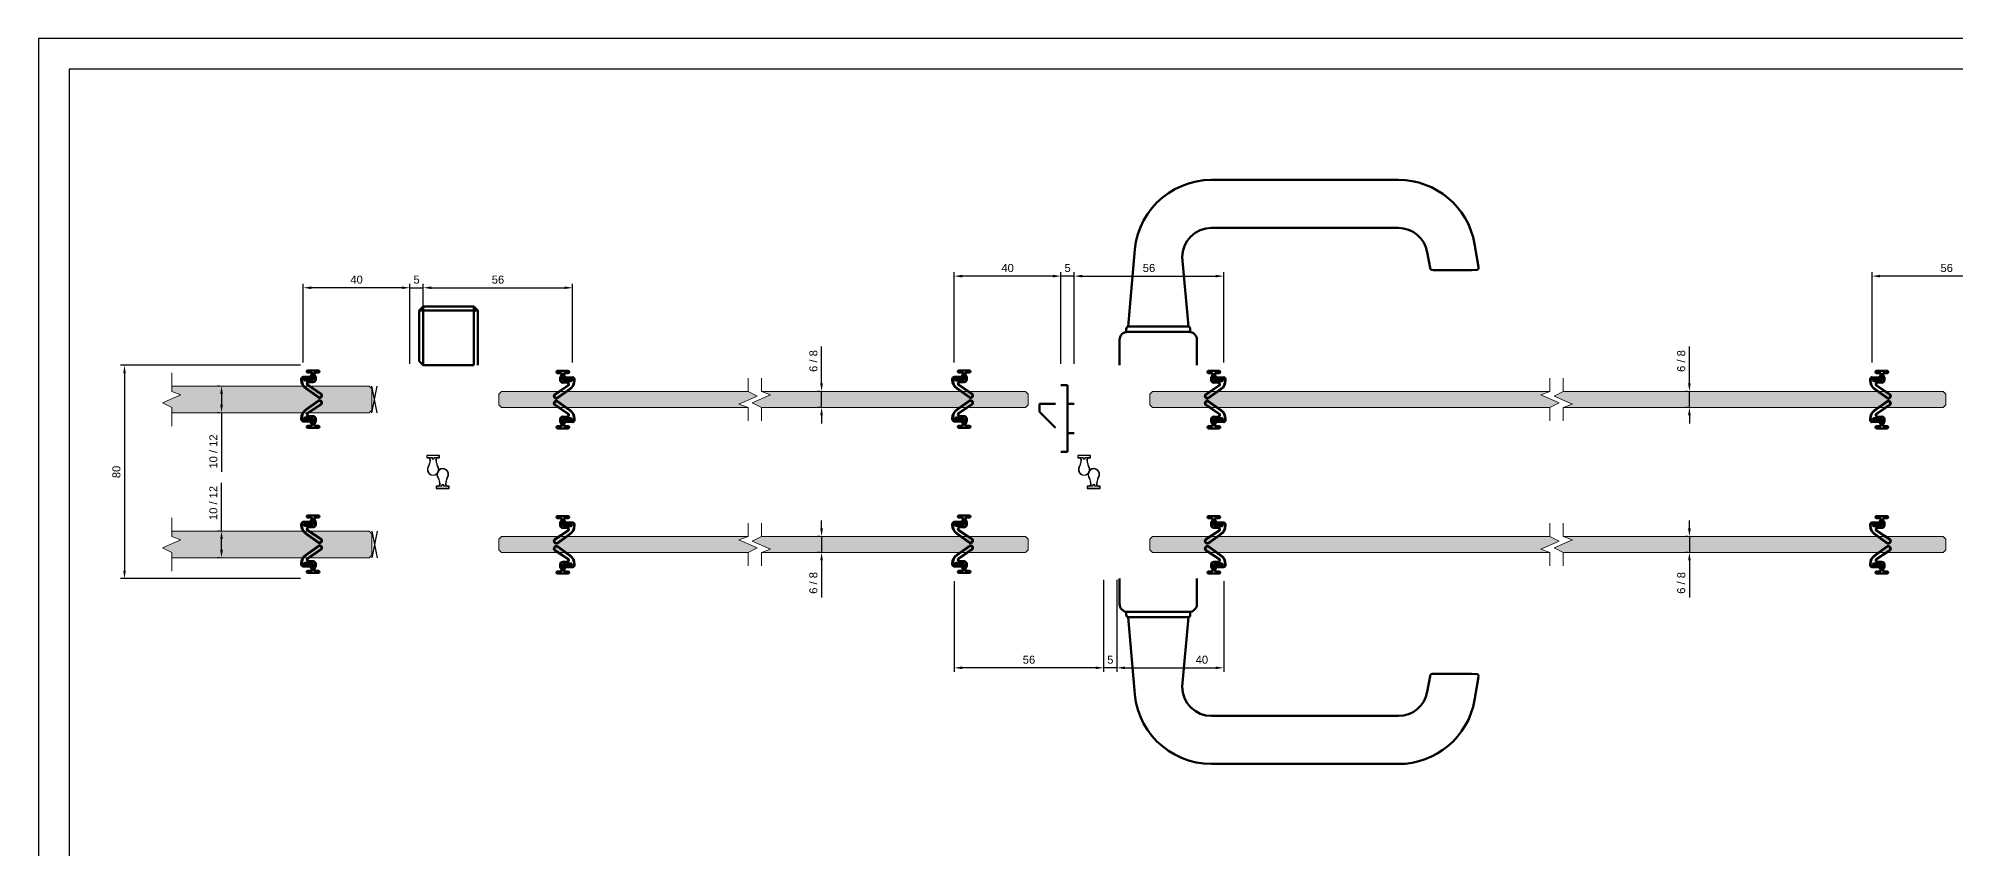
# Model space of a CAD drawing. Header units: millimetres. Extents: x 2781 to 3978, y 2153 to 2994.
# Drawn here: x 2781 to 3500, y 2690 to 2994 of the extents above; entities that cross this region are included whole.
import ezdxf

# ---------------------------------------------------------------- set-up
doc = ezdxf.new("R2010")
doc.units = ezdxf.units.MM
for name, color, linetype in [('48800_-_L2315', 7, 'Continuous'), ('48800_-_L3000', 7, 'Continuous'), ('__ADSSRV1_UTENTI', 7, 'Continuous'), ('Blocchi', 7, 'Continuous'), ('COMP', 41, 'Continuous'), ('PARTENZA_VERTICA', 7, 'Continuous'), ('quote', 3, 'Continuous')]:
    doc.layers.add(name, color=color, linetype=linetype)
doc.layers.add('GLASS & JOINTS', color=250, linetype='Continuous', lineweight=13)
doc.layers.add('NOTES', color=7, linetype='Continuous', lineweight=15)
doc.layers.add('GLASS HATCH', color=7, linetype='Continuous', true_color=0xb8ffed, transparency=0.5)
doc.styles.get("Standard").update_dxf_attribs({"font": 'arial.ttf'})
doc.dimstyles.new('ISO-25$0', dxfattribs={"dimtxt": 3, "dimasz": 3, "dimexe": 1.5, "dimexo": 1.5, "dimgap": 1.5, "dimtad": 1, "dimtxsty": 'Standard', "dimcen": 2.5, "dimadec": 0, "dimazin": 0, "dimtfac": 1, "dimtmove": 0, "dimatfit": 3, "dimfxl": 1, "dimarcsym": 0})

# ---------------------------------------------------------------- blocks, each defined once
blk = doc.blocks.new('48750')
at = {"layer": 'COMP'}
for p, q in [((-3.8, 1.56), (-4.38, 1.84)), ((-1.46, 1.14), (-2.05, 1.14)), ((-4.38, -1.84), (-3.8, -1.56)), ((-2.05, -1.14), (-1.46, -1.14))]:
    blk.add_line(p, q, dxfattribs=at)
blk.add_lwpolyline([(-0.95, 1.75, -0.414214), (-1.45, 1.25), (-2.05, 1.25, -0.117054), (-3.75, 1.65), (-4.33, 1.94, 1.622467), (-4.33, -1.94), (-3.75, -1.65, -0.117054), (-2.05, -1.25), (-1.45, -1.25, -0.414214), (-0.95, -1.75), (-0.95, -2.41), (0, -2.41), (0, 2.41), (-0.95, 2.41)], format="xyb", close=True, dxfattribs=at)
blk.add_lwpolyline([(-0.1, 2.32), (-0.85, 2.32), (-0.85, 0.4), (-1.35, 0.4), (-1.35, -0.4), (-0.85, -0.4), (-0.85, -2.31), (-0.1, -2.31)], close=True, dxfattribs=at)
for centre, radius, start, end in [((-5.3, 0), 2.07, 63.29482, 296.70518), ((-2.05, 5.03), 3.89, 243.29482, 270), ((-1.46, 1.75), 0.61, 270, 0), ((-2.05, -5.03), 3.89, 90, 116.70518), ((-1.46, -1.75), 0.61, 0, 90)]:
    blk.add_arc(centre, radius, start, end, dxfattribs=at)
blk = doc.blocks.new('48800')
at = {"layer": '48800_-_L3000', "linetype": 'Continuous', "lineweight": 5}
h = blk.add_hatch(dxfattribs=at)
h.set_pattern_fill('LINE', color=3, scale=2, angle=45, style=0)
h.set_pattern_definition([(45, (-6239.775, -3270.2284), (-4.490128, 4.490128), [])])
edge = h.paths.add_edge_path()
edge.add_arc((9.4, 2.41), 0.897, 334.12953, 494.36432)
edge.add_line((8.77, 3.05), (5.44, -1.86))
edge.add_arc((4.92, -1.52), 0.632, 270, 326.69915, ccw=False)
edge.add_arc((5, -1.51), 0.64, 180.31288, 262.86787, ccw=False)
edge.add_line((4.36, -1.52), (4.39, -0.03))
edge.add_arc((3.39, -0.03), 1, 0, 90)
edge.add_line((3.39, 0.97), (2.4, 0.97))
edge.add_arc((2.4, 0.71), 0.253, 90, 120)
edge.add_line((2.27, 0.93), (1.59, 0.54))
edge.add_arc((1.47, 0.76), 0.253, 270, 300, ccw=False)
edge.add_line((1.47, 0.51), (1.01, 0.51))
edge.add_line((1.01, 0.51), (1.01, 0.41))
edge.add_line((1.01, 0.41), (1.47, 0.41))
edge.add_arc((1.47, 0.76), 0.353, 270, 300)
edge.add_line((1.64, 0.45), (2.32, 0.85))
edge.add_arc((2.4, 0.71), 0.153, 90, 120, ccw=False)
edge.add_line((2.4, 0.87), (3.39, 0.87))
edge.add_arc((3.39, -0.03), 0.9, 0.06989, 90, ccw=False)
edge.add_line((4.29, -0.03), (4.26, -1.51))
edge.add_arc((5, -1.51), 0.74, 180.20051, 263.35004)
edge.add_arc((4.92, -1.52), 0.732, 269.51182, 326.6433)
edge.add_line((5.53, -1.92), (8.85, 2.99))
edge.add_arc((9.4, 2.41), 0.797, -25.27845, 133.65847, ccw=False)
edge.add_line((10.12, 2.07), (6.71, -2.69))
edge.add_arc((3.54, -0.42), 3.9, 270, 324.43426, ccw=False)
edge.add_line((3.54, -4.32), (3.25, -4.32))
edge.add_arc((3.27, -3.48), 0.839, 196.69401, 268.73177, ccw=False)
edge.add_line((2.47, -3.72), (2.5, -1.15))
edge.add_arc((2.15, -1.15), 0.353, 359.88621, 420)
edge.add_line((2.32, -0.85), (1.64, -0.45))
edge.add_arc((1.47, -0.76), 0.353, 60, 90)
edge.add_line((1.47, -0.41), (1.01, -0.41))
edge.add_line((1.01, -0.41), (1.01, -0.51))
edge.add_line((1.01, -0.51), (1.47, -0.51))
edge.add_arc((1.47, -0.76), 0.253, 60, 90, ccw=False)
edge.add_line((1.59, -0.54), (2.27, -0.93))
edge.add_arc((2.15, -1.15), 0.253, 0, 60, ccw=False)
edge.add_line((2.4, -1.15), (2.37, -3.74))
edge.add_arc((3.27, -3.48), 0.939, 195.73271, 268.8012)
edge.add_line((3.25, -4.42), (3.54, -4.42))
edge.add_arc((3.54, -0.42), 4, 270, 324.43426)
edge.add_line((6.8, -2.75), (10.2, 2.02))
at = {"layer": '48800_-_L2315', "color": 3, "linetype": 'Continuous', "lineweight": 50}
for p, q in [((2.37, 0.86), (2.37, 0.81)), ((2.37, 0.38), (2.37, 0.33)), ((3.25, 0.87), (3.25, 0.82)), ((2.37, -0.45), (2.37, -0.5)), ((2.37, -0.81), (2.37, -0.88)), ((3.25, -0.09), (3.25, -0.17)), ((3.25, -3.38), (3.25, -3.43)), ((3.25, -4.27), (3.25, -4.32))]:
    blk.add_line(p, q, dxfattribs=at)
at = {"layer": '48800_-_L3000', "color": 3, "linetype": 'Continuous', "lineweight": 50}
for p, q in [((0, 2.02), (0, -2.02)), ((0.76, 0.63), (0.76, 2.02)), ((1.47, 0.51), (1.01, 0.51)), ((1.01, 0.51), (1.01, 0.41)), ((1.01, 0.41), (1.47, 0.41)), ((1.96, 0.38), (1.01, 0.38)), ((2.27, 0.93), (1.59, 0.54)), ((1.64, 0.45), (2.32, 0.85)), ((2.35, 0.8), (1.7, 0.43)), ((1.7, 0.43), (1.96, 0.43)), ((3.39, 0.97), (2.4, 0.97)), ((2.4, 0.87), (3.39, 0.87)), ((3.39, 0.82), (2.4, 0.82)), ((8.77, 3.05), (5.44, -1.86)), ((5.53, -1.92), (8.85, 2.99)), ((8.88, 2.95), (5.57, -1.95)), ((6.67, -2.66), (10.07, 2.09)), ((10.12, 2.07), (6.71, -2.69)), ((6.8, -2.75), (10.2, 2.02)), ((0.76, -2.02), (0.76, -0.63)), ((1.01, -0.38), (2, -0.38)), ((1.47, -0.41), (1.01, -0.41)), ((1.01, -0.41), (1.01, -0.51)), ((1.01, -0.51), (1.47, -0.51)), ((1.59, -0.54), (2.27, -0.93)), ((2.32, -0.85), (1.64, -0.45)), ((2, -0.43), (1.7, -0.43)), ((1.7, -0.43), (2.35, -0.8)), ((2.4, -1.15), (2.37, -3.74)), ((2.47, -3.72), (2.5, -1.15)), ((2.55, -1.15), (2.52, -3.72)), ((2.95, -3.02), (2.95, -1.38)), ((3, -1.38), (3, -3.02)), ((3.25, -4.27), (3.54, -4.27)), ((3.54, -4.32), (3.25, -4.32)), ((3.25, -4.42), (3.54, -4.42)), ((3.76, -3.02), (3.76, -1.42)), ((3.81, -1.42), (3.81, -3.02)), ((4.21, -1.51), (4.24, -0.03)), ((4.29, -0.03), (4.26, -1.51)), ((4.36, -1.52), (4.39, -0.03))]:
    blk.add_line(p, q, dxfattribs=at)
for centre, radius, start, end in [((0.38, 2.02), 0.379, 0, 180), ((1.01, 0.63), 0.253, 180, 270), ((1.47, 0.76), 0.253, 270, 300), ((1.47, 0.76), 0.353, 270, 300), ((1.96, -1.42), 1.85, 0, 90), ((1.96, -1.42), 1.8, 0, 90), ((2.4, 0.71), 0.253, 90, 120), ((2.4, 0.71), 0.153, 90, 120), ((2.4, 0.71), 0.103, 90, 120), ((3.39, -0.03), 1, 0, 90), ((3.39, -0.03), 0.9, 0.06989, 90), ((3.39, -0.03), 0.85, 0.10937, 90), ((9.4, 2.41), 0.897, 334.12953, 134.36432), ((9.4, 2.41), 0.797, 334.72155, 133.65847), ((9.4, 2.41), 0.747, 335.06135, 133.25328), ((0.38, -2.02), 0.379, 180, 0), ((1.01, -0.63), 0.253, 90, 180), ((1.47, -0.76), 0.353, 60, 90), ((1.47, -0.76), 0.253, 60, 90), ((2, -1.38), 1, 0, 90), ((2, -1.38), 0.95, 0, 90), ((2.15, -1.15), 0.253, 0, 60), ((2.15, -1.15), 0.353, 359.88621, 60), ((2.15, -1.15), 0.403, 359.84598, 60), ((3.27, -3.48), 0.939, 195.73271, 268.8012), ((3.27, -3.48), 0.839, 196.69401, 268.73177), ((3.27, -3.48), 0.789, 197.24238, 268.6922), ((3.38, -3.02), 0.429, 180, 0), ((3.38, -3.02), 0.379, 180, 0), ((3.54, -0.42), 3.85, 270, 324.43426), ((3.54, -0.42), 3.9, 270, 324.43426), ((3.54, -0.42), 4, 270, 324.43426), ((5, -1.51), 0.79, 180.15251, 263.54516), ((5, -1.51), 0.74, 180.20051, 263.35004), ((5, -1.51), 0.64, 180.31288, 262.86787), ((4.92, -1.52), 0.732, 269.51182, 326.6433), ((4.92, -1.52), 0.782, 269.31452, 326.61948), ((4.92, -1.52), 0.632, 270, 326.69915)]:
    blk.add_arc(centre, radius, start, end, dxfattribs=at)
at = {"layer": 'PARTENZA_VERTICA', "color": 3, "linetype": 'Continuous', "lineweight": 50}
for p, q in [((2.2, 0.72), (2.2, 0.77)), ((2.2, 0.36), (2.2, 0.41)), ((2.2, -0.45), (2.2, -0.4)), ((2.2, -0.77), (2.2, -0.72))]:
    blk.add_line(p, q, dxfattribs=at)
blk = doc.blocks.new('maniglia double')
at = {"layer": '__ADSSRV1_UTENTI', "color": 3, "linetype": 'Continuous', "lineweight": 50}
for p, q in [((121.5, 88), (51.5, 88)), ((51.5, 70), (121.5, 70)), ((22.5, 59), (20.23, 33)), ((42.77, 33), (40.5, 59)), ((132.33, 60.91), (133.37, 55.01)), ((151.59, 55.34), (150.06, 64.04)), ((19.5, 32.04), (19.5, 31)), ((19.5, 31), (20, 31)), ((43, 31), (20, 31)), ((20.23, 33), (42.77, 33)), ((43, 31), (43.5, 31)), ((43.5, 31), (43.5, 32.04)), ((17, 18.5), (17, 28)), ((46, 18.5), (46, 28)), ((-2.5, 11), (-5, 11)), ((-2.5, 11), (-2.5, -14)), ((-13, 4), (-7, 4)), ((-13, 1), (-13, 4)), ((-13, 1), (-7, -5)), ((-2.5, 4), (0, 4)), ((-2.5, -7), (0, -7)), ((-2.5, -14), (-5, -14)), ((17, -61.5), (17, -71)), ((46, -61.5), (46, -71)), ((20, -74), (19.5, -74)), ((19.5, -74), (19.5, -75.04)), ((20, -74), (43, -74)), ((42.77, -76), (20.23, -76)), ((20.23, -76), (22.5, -102)), ((40.5, -102), (42.77, -76)), ((43.5, -74), (43, -74)), ((43.5, -75.04), (43.5, -74)), ((133.37, -98.01), (132.33, -103.91)), ((150.06, -107.04), (151.59, -98.34)), ((121.5, -113), (51.5, -113)), ((51.5, -131), (121.5, -131))]:
    blk.add_line(p, q, dxfattribs=at)
for centre, radius, start, end in [((51.5, 59), 29, 90, 180), ((121.5, 59), 29, 10, 90), ((51.5, 59), 11, 90, 180), ((121.5, 59), 11, 10, 90), ((141.77, 495.09), 440.92, 268.99371, 271.19893), ((135.98, 112.29), 58.08, 268.07683, 270.50564), ((20, 28), 3, 90, 180), ((20.5, 32.04), 1, 105.94445, 180), ((42.5, 32.04), 1, 0, 74.05555), ((43, 28), 3, 0, 90), ((20, -71), 3, 180, 270), ((43, -71), 3, 270, 0), ((20.5, -75.04), 1, 180, 254.05555), ((42.5, -75.04), 1, 285.94445, 360), ((141.83, -502.65), 405.48, 88.7047, 91.10266), ((51.5, -102), 29, 180, 270), ((51.5, -102), 11, 180, 270), ((121.5, -102), 11, 270, 350), ((121.5, -102), 29, 270, 350)]:
    blk.add_arc(centre, radius, start, end, dxfattribs=at)
for points, knots in [([(133.37, 55.01), (133.39, 54.92), (133.44, 54.77), (133.58, 54.54), (133.79, 54.35), (133.94, 54.28), (134.03, 54.24)], [0, 0, 0, 0, 0.237434, 0.489572, 0.745775, 1, 1, 1, 1]), ([(151, 54.27), (151.11, 54.33), (151.3, 54.44), (151.51, 54.72), (151.61, 55.05), (151.6, 55.25), (151.59, 55.36)], [0, 0, 0, 0, 0.256701, 0.515566, 0.769442, 1, 1, 1, 1]), ([(134.03, -97.24), (133.94, -97.28), (133.79, -97.35), (133.58, -97.54), (133.44, -97.77), (133.39, -97.92), (133.37, -98.01)], [0, 0, 0, 0, 0.254225, 0.510428, 0.762566, 1, 1, 1, 1]), ([(151.59, -98.36), (151.6, -98.25), (151.61, -98.05), (151.51, -97.72), (151.3, -97.44), (151.11, -97.33), (151, -97.27)], [0, 0, 0, 0, 0.230558, 0.484434, 0.743299, 1, 1, 1, 1])]:
    blk.add_open_spline(points, degree=3, knots=knots, dxfattribs=at)
blk = doc.blocks.new('*D9')
at = {"layer": 'Defpoints', "color": 0, "transparency": 16777216}
for p in [(3074.52, 2861.79), (3075.31, 2861.79), (3075.31, 2855.79)]:
    blk.add_point(p, dxfattribs=at)
at = {"layer": 'quote', "color": 0, "lineweight": -2, "transparency": 16777216}
for p, q in [((3074.52, 2864.79), (3074.52, 2878.6)), ((3073.81, 2861.79), (3073.02, 2861.79)), ((3074.52, 2855.79), (3074.52, 2861.79)), ((3073.81, 2855.79), (3073.02, 2855.79)), ((3074.52, 2852.79), (3074.52, 2849.79))]:
    blk.add_line(p, q, dxfattribs=at)
at = {"layer": 'quote', "color": 0, "transparency": 16777216}
for points in [[(3074.02, 2864.79), (3075.02, 2864.79), (3074.52, 2861.79)], [(3074.02, 2852.79), (3075.02, 2852.79), (3074.52, 2855.79)]]:
    blk.add_solid(points, dxfattribs=at)
at = {"layer": 'quote', "color": 0, "transparency": 16777216, "insert": (3071.47, 2873.19), "char_height": 3, "attachment_point": 5, "rotation": 90}
blk.add_mtext('6 / 8', dxfattribs=at)
blk = doc.blocks.new('*D14')
at = {"layer": 'Defpoints', "color": 0, "transparency": 16777216}
for p in [(3075.31, 2807.39), (3074.52, 2801.39), (3075.31, 2801.39)]:
    blk.add_point(p, dxfattribs=at)
at = {"layer": 'quote', "color": 0, "lineweight": -2, "transparency": 16777216}
for p, q in [((3074.52, 2810.39), (3074.52, 2813.39)), ((3073.81, 2807.39), (3073.02, 2807.39)), ((3074.52, 2807.39), (3074.52, 2801.39)), ((3073.81, 2801.39), (3073.02, 2801.39)), ((3074.52, 2798.39), (3074.52, 2784.57))]:
    blk.add_line(p, q, dxfattribs=at)
at = {"layer": 'quote', "color": 0, "transparency": 16777216}
for points in [[(3074.02, 2810.39), (3075.02, 2810.39), (3074.52, 2807.39)], [(3074.02, 2798.39), (3075.02, 2798.39), (3074.52, 2801.39)]]:
    blk.add_solid(points, dxfattribs=at)
at = {"layer": 'quote', "color": 0, "transparency": 16777216, "insert": (3071.47, 2789.98), "char_height": 3, "attachment_point": 5, "rotation": 90}
blk.add_mtext('6 / 8', dxfattribs=at)
blk = doc.blocks.new('*D15')
at = {"layer": 'Defpoints', "color": 0, "transparency": 16777216}
for p in [(2849.59, 2863.79), (2850.38, 2863.79), (2850.38, 2853.79)]:
    blk.add_point(p, dxfattribs=at)
at = {"layer": 'quote', "color": 0, "lineweight": -2, "transparency": 16777216}
for p, q in [((2848.88, 2863.79), (2848.09, 2863.79)), ((2849.59, 2860.79), (2849.59, 2856.79)), ((2848.88, 2853.79), (2848.09, 2853.79)), ((2849.59, 2853.79), (2849.59, 2831.69))]:
    blk.add_line(p, q, dxfattribs=at)
at = {"layer": 'quote', "color": 0, "transparency": 16777216}
for points in [[(2849.09, 2860.79), (2850.09, 2860.79), (2849.59, 2863.79)], [(2849.09, 2856.79), (2850.09, 2856.79), (2849.59, 2853.79)]]:
    blk.add_solid(points, dxfattribs=at)
at = {"layer": 'quote', "color": 0, "transparency": 16777216, "insert": (2846.54, 2839.26), "char_height": 3, "attachment_point": 5, "rotation": 90}
blk.add_mtext('10 / 12', dxfattribs=at)
blk = doc.blocks.new('*D16')
at = {"layer": 'Defpoints', "color": 0, "transparency": 16777216}
for p in [(2849.59, 2809.39), (2850.38, 2809.39), (2850.38, 2799.39)]:
    blk.add_point(p, dxfattribs=at)
at = {"layer": 'quote', "color": 0, "lineweight": -2, "transparency": 16777216}
for p, q in [((2849.59, 2809.39), (2849.59, 2827.53)), ((2848.88, 2809.39), (2848.09, 2809.39)), ((2849.59, 2802.39), (2849.59, 2806.39)), ((2848.88, 2799.39), (2848.09, 2799.39))]:
    blk.add_line(p, q, dxfattribs=at)
at = {"layer": 'quote', "color": 0, "transparency": 16777216}
for points in [[(2849.09, 2806.39), (2850.09, 2806.39), (2849.59, 2809.39)], [(2849.09, 2802.39), (2850.09, 2802.39), (2849.59, 2799.39)]]:
    blk.add_solid(points, dxfattribs=at)
at = {"layer": 'quote', "color": 0, "transparency": 16777216, "insert": (2846.54, 2819.96), "char_height": 3, "attachment_point": 5, "rotation": 90}
blk.add_mtext('10 / 12', dxfattribs=at)
blk = doc.blocks.new('cerniera double')
at = {"layer": '__ADSSRV1_UTENTI', "color": 3, "linetype": 'Continuous', "lineweight": 50}
for p, q in [((-19, 22), (-20.5, 20.5)), ((0, 22), (-19, 22)), ((-19, 22), (-19, 20.5)), ((1.5, 20.5), (0, 22)), ((0, 20.5), (0, 22)), ((-20.5, 20.5), (-20.5, 0)), ((-19, 20.5), (-20.5, 20.5)), ((-19, 20.5), (0, 20.5)), ((-19, 0), (-19, 20.5)), ((0, 20.5), (0, 0)), ((1.5, 20.5), (0, 20.5)), ((1.5, 1.5), (1.5, 20.5)), ((-19, 0), (0, 0)), ((0, 0), (1.5, 1.5))]:
    blk.add_line(p, q, dxfattribs=at)
blk = doc.blocks.new('Cartiglio A3')
at = {"color": 6}
for points in [[(0, 726.876), (0, 0), (1034.376, 0), (1034.376, 726.876)], [(10, 716.876), (10, 10), (1024.376, 10), (1024.376, 716.876)]]:
    blk.add_lwpolyline(points, close=True, dxfattribs=at)
blk = doc.blocks.new('*D36')
at = {"layer": 'Defpoints', "color": 0, "transparency": 16777216}
for p in [(2880.71, 2871.59), (2813.21, 2791.59), (2880.72, 2791.59)]:
    blk.add_point(p, dxfattribs=at)
at = {"layer": 'quote', "color": 0, "lineweight": -2, "transparency": 16777216}
for p, q in [((2879.21, 2871.59), (2811.71, 2871.59)), ((2813.21, 2868.59), (2813.21, 2794.59)), ((2879.22, 2791.59), (2811.71, 2791.59))]:
    blk.add_line(p, q, dxfattribs=at)
at = {"layer": 'quote', "color": 0, "transparency": 16777216}
for points in [[(2812.71, 2868.59), (2813.71, 2868.59), (2813.21, 2871.59)], [(2812.71, 2794.59), (2813.71, 2794.59), (2813.21, 2791.59)]]:
    blk.add_solid(points, dxfattribs=at)
at = {"layer": 'quote', "color": 0, "transparency": 16777216, "insert": (2810.18, 2831.59), "char_height": 3, "attachment_point": 5, "rotation": 90}
blk.add_mtext('80', dxfattribs=at)
blk = doc.blocks.new('*D37')
at = {"layer": 'Defpoints', "color": 0, "transparency": 16777216}
for p in [(2880.21, 2900.66), (2880.21, 2871.09), (2920.21, 2870.59)]:
    blk.add_point(p, dxfattribs=at)
at = {"layer": 'quote', "color": 0, "lineweight": -2, "transparency": 16777216}
for p, q in [((2880.21, 2872.59), (2880.21, 2902.16)), ((2917.21, 2900.66), (2883.21, 2900.66)), ((2920.21, 2872.09), (2920.21, 2902.16))]:
    blk.add_line(p, q, dxfattribs=at)
at = {"layer": 'quote', "color": 0, "transparency": 16777216}
for points in [[(2883.21, 2901.16), (2883.21, 2900.16), (2880.21, 2900.66)], [(2917.21, 2901.16), (2917.21, 2900.16), (2920.21, 2900.66)]]:
    blk.add_solid(points, dxfattribs=at)
at = {"layer": 'quote', "color": 0, "transparency": 16777216, "insert": (2900.21, 2903.69), "char_height": 3, "attachment_point": 5}
blk.add_mtext('40', dxfattribs=at)
blk = doc.blocks.new('*D38')
at = {"layer": 'Defpoints', "color": 0, "transparency": 16777216}
for p in [(2981.21, 2900.66), (2925.21, 2870.59), (2981.21, 2871.09)]:
    blk.add_point(p, dxfattribs=at)
at = {"layer": 'quote', "color": 0, "lineweight": -2, "transparency": 16777216}
for p, q in [((2925.21, 2872.09), (2925.21, 2902.16)), ((2928.21, 2900.66), (2978.21, 2900.66)), ((2981.21, 2872.59), (2981.21, 2902.16))]:
    blk.add_line(p, q, dxfattribs=at)
at = {"layer": 'quote', "color": 0, "transparency": 16777216}
for points in [[(2928.21, 2901.16), (2928.21, 2900.16), (2925.21, 2900.66)], [(2978.21, 2901.16), (2978.21, 2900.16), (2981.21, 2900.66)]]:
    blk.add_solid(points, dxfattribs=at)
at = {"layer": 'quote', "color": 0, "transparency": 16777216, "insert": (2953.21, 2903.69), "char_height": 3, "attachment_point": 5}
blk.add_mtext('56', dxfattribs=at)
blk = doc.blocks.new('*D39')
at = {"layer": 'Defpoints', "color": 0, "transparency": 16777216}
for p in [(3124.26, 2905.02), (3124.26, 2871.09), (3164.26, 2870.59)]:
    blk.add_point(p, dxfattribs=at)
at = {"layer": 'quote', "color": 0, "lineweight": -2, "transparency": 16777216}
for p, q in [((3124.26, 2872.59), (3124.26, 2906.52)), ((3161.26, 2905.02), (3127.26, 2905.02)), ((3164.26, 2872.09), (3164.26, 2906.52))]:
    blk.add_line(p, q, dxfattribs=at)
at = {"layer": 'quote', "color": 0, "transparency": 16777216}
for points in [[(3127.26, 2905.52), (3127.26, 2904.52), (3124.26, 2905.02)], [(3161.26, 2905.52), (3161.26, 2904.52), (3164.26, 2905.02)]]:
    blk.add_solid(points, dxfattribs=at)
at = {"layer": 'quote', "color": 0, "transparency": 16777216, "insert": (3144.26, 2908.06), "char_height": 3, "attachment_point": 5}
blk.add_mtext('40', dxfattribs=at)
blk = doc.blocks.new('*D40')
at = {"layer": 'Defpoints', "color": 0, "transparency": 16777216}
for p in [(3225.26, 2905.02), (3169.26, 2870.59), (3225.26, 2871.09)]:
    blk.add_point(p, dxfattribs=at)
at = {"layer": 'quote', "color": 0, "lineweight": -2, "transparency": 16777216}
for p, q in [((3169.26, 2872.09), (3169.26, 2906.52)), ((3172.26, 2905.02), (3222.26, 2905.02)), ((3225.26, 2872.59), (3225.26, 2906.52))]:
    blk.add_line(p, q, dxfattribs=at)
at = {"layer": 'quote', "color": 0, "transparency": 16777216}
for points in [[(3172.26, 2905.52), (3172.26, 2904.52), (3169.26, 2905.02)], [(3222.26, 2905.52), (3222.26, 2904.52), (3225.26, 2905.02)]]:
    blk.add_solid(points, dxfattribs=at)
at = {"layer": 'quote', "color": 0, "transparency": 16777216, "insert": (3197.26, 2908.06), "char_height": 3, "attachment_point": 5}
blk.add_mtext('56', dxfattribs=at)
blk = doc.blocks.new('*D41')
at = {"layer": 'Defpoints', "color": 0, "transparency": 16777216}
for p in [(3164.26, 2905.02), (3164.26, 2870.59), (3169.26, 2870.59)]:
    blk.add_point(p, dxfattribs=at)
at = {"layer": 'quote', "color": 0, "lineweight": -2, "transparency": 16777216}
for p, q in [((3161.26, 2905.02), (3158.26, 2905.02)), ((3164.26, 2872.09), (3164.26, 2906.52)), ((3169.26, 2905.02), (3164.26, 2905.02)), ((3169.26, 2872.09), (3169.26, 2906.52)), ((3172.26, 2905.02), (3175.26, 2905.02))]:
    blk.add_line(p, q, dxfattribs=at)
at = {"layer": 'quote', "color": 0, "transparency": 16777216}
for points in [[(3161.26, 2905.52), (3161.26, 2904.52), (3164.26, 2905.02)], [(3172.26, 2905.52), (3172.26, 2904.52), (3169.26, 2905.02)]]:
    blk.add_solid(points, dxfattribs=at)
at = {"layer": 'quote', "color": 0, "transparency": 16777216, "insert": (3166.76, 2908.05), "char_height": 3, "attachment_point": 5}
blk.add_mtext('5', dxfattribs=at)
blk = doc.blocks.new('*D42')
at = {"layer": 'Defpoints', "color": 0, "transparency": 16777216}
for p in [(3124.26, 2792.08), (3180.26, 2792.59), (3124.26, 2758.15)]:
    blk.add_point(p, dxfattribs=at)
at = {"layer": 'quote', "color": 0, "lineweight": -2, "transparency": 16777216}
for p, q in [((3124.26, 2790.58), (3124.26, 2756.65)), ((3180.26, 2791.09), (3180.26, 2756.65)), ((3177.26, 2758.15), (3127.26, 2758.15))]:
    blk.add_line(p, q, dxfattribs=at)
at = {"layer": 'quote', "color": 0, "transparency": 16777216}
for points in [[(3127.26, 2758.65), (3127.26, 2757.65), (3124.26, 2758.15)], [(3177.26, 2758.65), (3177.26, 2757.65), (3180.26, 2758.15)]]:
    blk.add_solid(points, dxfattribs=at)
at = {"layer": 'quote', "color": 0, "transparency": 16777216, "insert": (3152.26, 2761.18), "char_height": 3, "attachment_point": 5}
blk.add_mtext('56', dxfattribs=at)
blk = doc.blocks.new('*D43')
at = {"layer": 'Defpoints', "color": 0, "transparency": 16777216}
for p in [(3185.26, 2792.59), (3225.26, 2792.09), (3225.26, 2758.15)]:
    blk.add_point(p, dxfattribs=at)
at = {"layer": 'quote', "color": 0, "lineweight": -2, "transparency": 16777216}
for p, q in [((3185.26, 2791.09), (3185.26, 2756.65)), ((3225.26, 2790.59), (3225.26, 2756.65)), ((3188.26, 2758.15), (3222.26, 2758.15))]:
    blk.add_line(p, q, dxfattribs=at)
at = {"layer": 'quote', "color": 0, "transparency": 16777216}
for points in [[(3188.26, 2758.65), (3188.26, 2757.65), (3185.26, 2758.15)], [(3222.26, 2758.65), (3222.26, 2757.65), (3225.26, 2758.15)]]:
    blk.add_solid(points, dxfattribs=at)
at = {"layer": 'quote', "color": 0, "transparency": 16777216, "insert": (3217.09, 2761.18), "char_height": 3, "attachment_point": 5}
blk.add_mtext('40', dxfattribs=at)
blk = doc.blocks.new('*D44')
at = {"layer": 'Defpoints', "color": 0, "transparency": 16777216}
for p in [(3180.26, 2792.59), (3185.26, 2792.59), (3180.26, 2758.15)]:
    blk.add_point(p, dxfattribs=at)
at = {"layer": 'quote', "color": 0, "lineweight": -2, "transparency": 16777216}
for p, q in [((3180.26, 2791.09), (3180.26, 2756.65)), ((3185.26, 2791.09), (3185.26, 2756.65)), ((3177.26, 2758.15), (3174.26, 2758.15)), ((3185.26, 2758.15), (3180.26, 2758.15)), ((3188.26, 2758.15), (3191.26, 2758.15))]:
    blk.add_line(p, q, dxfattribs=at)
at = {"layer": 'quote', "color": 0, "transparency": 16777216}
for points in [[(3177.26, 2758.65), (3177.26, 2757.65), (3180.26, 2758.15)], [(3188.26, 2758.65), (3188.26, 2757.65), (3185.26, 2758.15)]]:
    blk.add_solid(points, dxfattribs=at)
at = {"layer": 'quote', "color": 0, "transparency": 16777216, "insert": (3182.76, 2761.18), "char_height": 3, "attachment_point": 5}
blk.add_mtext('5', dxfattribs=at)
blk = doc.blocks.new('*D49')
at = {"layer": 'Defpoints', "color": 0, "transparency": 16777216}
for p in [(3468.31, 2905.02), (3468.31, 2871.09), (3524.31, 2870.59)]:
    blk.add_point(p, dxfattribs=at)
at = {"layer": 'quote', "color": 0, "lineweight": -2, "transparency": 16777216}
for p, q in [((3468.31, 2872.59), (3468.31, 2906.52)), ((3521.31, 2905.02), (3471.31, 2905.02)), ((3524.31, 2872.09), (3524.31, 2906.52))]:
    blk.add_line(p, q, dxfattribs=at)
at = {"layer": 'quote', "color": 0, "transparency": 16777216}
for points in [[(3471.31, 2905.52), (3471.31, 2904.52), (3468.31, 2905.02)], [(3521.31, 2905.52), (3521.31, 2904.52), (3524.31, 2905.02)]]:
    blk.add_solid(points, dxfattribs=at)
at = {"layer": 'quote', "color": 0, "transparency": 16777216, "insert": (3496.31, 2908.06), "char_height": 3, "attachment_point": 5}
blk.add_mtext('56', dxfattribs=at)
blk = doc.blocks.new('*D52')
at = {"layer": 'Defpoints', "color": 0, "transparency": 16777216}
for p in [(3399.85, 2861.79), (3400.63, 2861.79), (3400.63, 2855.79)]:
    blk.add_point(p, dxfattribs=at)
at = {"layer": 'quote', "color": 0, "lineweight": -2, "transparency": 16777216}
for p, q in [((3399.85, 2864.79), (3399.85, 2878.6)), ((3399.13, 2861.79), (3398.35, 2861.79)), ((3399.85, 2855.79), (3399.85, 2861.79)), ((3399.13, 2855.79), (3398.35, 2855.79)), ((3399.85, 2852.79), (3399.85, 2849.79))]:
    blk.add_line(p, q, dxfattribs=at)
at = {"layer": 'quote', "color": 0, "transparency": 16777216}
for points in [[(3399.35, 2864.79), (3400.35, 2864.79), (3399.85, 2861.79)], [(3399.35, 2852.79), (3400.35, 2852.79), (3399.85, 2855.79)]]:
    blk.add_solid(points, dxfattribs=at)
at = {"layer": 'quote', "color": 0, "transparency": 16777216, "insert": (3396.8, 2873.19), "char_height": 3, "attachment_point": 5, "rotation": 90}
blk.add_mtext('6 / 8', dxfattribs=at)
blk = doc.blocks.new('*D53')
at = {"layer": 'Defpoints', "color": 0, "transparency": 16777216}
for p in [(3400.63, 2807.39), (3399.85, 2801.39), (3400.63, 2801.39)]:
    blk.add_point(p, dxfattribs=at)
at = {"layer": 'quote', "color": 0, "lineweight": -2, "transparency": 16777216}
for p, q in [((3399.85, 2810.39), (3399.85, 2813.39)), ((3399.13, 2807.39), (3398.35, 2807.39)), ((3399.85, 2807.39), (3399.85, 2801.39)), ((3399.13, 2801.39), (3398.35, 2801.39)), ((3399.85, 2798.39), (3399.85, 2784.57))]:
    blk.add_line(p, q, dxfattribs=at)
at = {"layer": 'quote', "color": 0, "transparency": 16777216}
for points in [[(3399.35, 2810.39), (3400.35, 2810.39), (3399.85, 2807.39)], [(3399.35, 2798.39), (3400.35, 2798.39), (3399.85, 2801.39)]]:
    blk.add_solid(points, dxfattribs=at)
at = {"layer": 'quote', "color": 0, "transparency": 16777216, "insert": (3396.8, 2789.98), "char_height": 3, "attachment_point": 5, "rotation": 90}
blk.add_mtext('6 / 8', dxfattribs=at)
blk = doc.blocks.new('*D54')
at = {"layer": 'Defpoints', "color": 0, "transparency": 16777216}
for p in [(2925.21, 2900.66), (2920.21, 2870.59), (2925.21, 2870.59)]:
    blk.add_point(p, dxfattribs=at)
at = {"layer": 'quote', "color": 0, "lineweight": -2, "transparency": 16777216}
for p, q in [((2917.21, 2900.66), (2914.21, 2900.66)), ((2920.21, 2872.09), (2920.21, 2902.16)), ((2920.21, 2900.66), (2925.21, 2900.66)), ((2925.21, 2872.09), (2925.21, 2902.16)), ((2928.21, 2900.66), (2931.21, 2900.66))]:
    blk.add_line(p, q, dxfattribs=at)
at = {"layer": 'quote', "color": 0, "transparency": 16777216}
for points in [[(2917.21, 2901.16), (2917.21, 2900.16), (2920.21, 2900.66)], [(2928.21, 2901.16), (2928.21, 2900.16), (2925.21, 2900.66)]]:
    blk.add_solid(points, dxfattribs=at)
at = {"layer": 'quote', "color": 0, "transparency": 16777216, "insert": (2922.71, 2903.69), "char_height": 3, "attachment_point": 5}
blk.add_mtext('5', dxfattribs=at)

msp = doc.modelspace()

# ---------------------------------------------------------------- hatches: boundary and pattern name
at = {"layer": 'GLASS HATCH'}
h = msp.add_hatch(color=256, dxfattribs=at)
h.dxf.hatch_style = 1
h.paths.add_polyline_path([(2830.903, 2863.788), (2830.903, 2861.77), (2834.338, 2860.52), (2827.469, 2857.52), (2830.903, 2855.77), (2830.903, 2853.788), (2904.909, 2853.788), (2905.909, 2854.788), (2905.909, 2862.788), (2904.909, 2863.788)])
h = msp.add_hatch(color=256, dxfattribs=at)
h.dxf.hatch_style = 1
h.paths.add_polyline_path([(3050.389, 2860.02), (3046.99, 2861.752), (2954.509, 2861.752), (2953.509, 2860.752), (2953.509, 2856.752), (2954.509, 2855.752), (3046.955, 2855.752), (3046.955, 2855.77), (3043.52, 2857.02)])
h = msp.add_hatch(color=256, dxfattribs=at)
h.dxf.hatch_style = 1
h.paths.add_polyline_path([(3051.955, 2861.788), (3051.955, 2861.77), (3055.389, 2860.52), (3048.52, 2857.52), (3051.919, 2855.788), (3150.96, 2855.788), (3151.96, 2856.788), (3151.96, 2860.788), (3150.96, 2861.788)])
h = msp.add_hatch(color=256, dxfattribs=at)
h.dxf.hatch_style = 1
h.paths.add_polyline_path([(3198.56, 2861.788), (3197.56, 2860.788), (3197.56, 2856.788), (3198.56, 2855.788), (3347.601, 2855.788), (3351, 2857.52), (3344.132, 2860.52), (3347.566, 2861.77), (3347.566, 2861.788)])
h = msp.add_hatch(color=256, dxfattribs=at)
h.dxf.hatch_style = 1
h.paths.add_polyline_path([(3352.531, 2861.752), (3349.132, 2860.02), (3356, 2857.02), (3352.566, 2855.77), (3352.566, 2855.752), (3495.012, 2855.752), (3496.012, 2856.752), (3496.012, 2860.752), (3495.012, 2861.752)])
h = msp.add_hatch(color=256, dxfattribs=at)
h.dxf.hatch_style = 1
h.paths.add_polyline_path([(2830.903, 2809.388), (2830.903, 2807.37), (2834.338, 2806.12), (2827.469, 2803.12), (2830.903, 2801.37), (2830.903, 2799.388), (2904.909, 2799.388), (2905.909, 2800.388), (2905.909, 2808.388), (2904.909, 2809.388)])
h = msp.add_hatch(color=256, dxfattribs=at)
h.dxf.hatch_style = 1
h.paths.add_polyline_path([(3046.972, 2801.415), (3050.371, 2803.147), (3043.52, 2806.156), (3046.955, 2807.424), (3046.955, 2807.406), (2954.509, 2807.424), (2953.509, 2806.424), (2953.509, 2802.424), (2954.509, 2801.424)])
h = msp.add_hatch(color=256, dxfattribs=at)
h.dxf.hatch_style = 1
h.paths.add_polyline_path([(3150.96, 2801.388), (3151.96, 2802.388), (3151.96, 2806.388), (3150.96, 2807.388), (3051.919, 2807.388), (3048.52, 2805.656), (3055.389, 2802.656), (3051.955, 2801.406), (3051.955, 2801.388)])
h = msp.add_hatch(color=256, dxfattribs=at)
h.dxf.hatch_style = 1
h.paths.add_polyline_path([(3347.566, 2801.388), (3347.566, 2801.406), (3344.132, 2802.656), (3351, 2805.656), (3347.601, 2807.388), (3198.56, 2807.388), (3197.56, 2806.388), (3197.56, 2802.388), (3198.56, 2801.388)])
h = msp.add_hatch(color=256, dxfattribs=at)
h.dxf.hatch_style = 1
h.paths.add_polyline_path([(3495.012, 2801.424), (3496.012, 2802.424), (3496.012, 2806.424), (3495.012, 2807.424), (3352.566, 2807.424), (3352.566, 2807.406), (3356, 2806.156), (3349.132, 2803.156), (3352.531, 2801.424)])

# ---------------------------------------------------------------- linework, layer by layer
at = {"layer": 'Blocchi', "color": 8}
for p, q in [((2905.909, 2853.752), (2907.909, 2863.752)), ((2907.909, 2853.752), (2905.909, 2863.752)), ((2905.909, 2809.424), (2907.909, 2799.424)), ((2907.909, 2809.424), (2905.909, 2799.424))]:
    msp.add_line(p, q, dxfattribs=at)
at = {"layer": 'GLASS & JOINTS'}
for points in [[(2830.903, 2868.77), (2830.903, 2861.77), (2834.338, 2860.52), (2827.469, 2857.52), (2830.903, 2855.77), (2830.903, 2848.77)], [(2830.903, 2863.788), (2904.909, 2863.788), (2905.909, 2862.788), (2905.909, 2854.788), (2904.909, 2853.788), (2830.903, 2853.788)], [(3046.955, 2855.752), (2954.509, 2855.752), (2953.509, 2856.752), (2953.509, 2860.752), (2954.509, 2861.752), (3046.955, 2861.752)], [(3051.955, 2861.788), (3150.96, 2861.788), (3151.96, 2860.788), (3151.96, 2856.788), (3150.96, 2855.788), (3051.955, 2855.788)], [(3347.566, 2861.788), (3198.56, 2861.788), (3197.56, 2860.788), (3197.56, 2856.788), (3198.56, 2855.788), (3347.566, 2855.788)], [(3352.566, 2855.752), (3495.012, 2855.752), (3496.012, 2856.752), (3496.012, 2860.752), (3495.012, 2861.752), (3352.566, 2861.752)], [(2830.903, 2814.37), (2830.903, 2807.37), (2834.338, 2806.12), (2827.469, 2803.12), (2830.903, 2801.37), (2830.903, 2794.37)], [(2830.903, 2809.388), (2904.909, 2809.388), (2905.909, 2808.388), (2905.909, 2800.388), (2904.909, 2799.388), (2830.903, 2799.388)], [(3046.955, 2807.424), (2954.509, 2807.424), (2953.509, 2806.424), (2953.509, 2802.424), (2954.509, 2801.424), (3046.955, 2801.424)], [(3051.955, 2801.388), (3150.96, 2801.388), (3151.96, 2802.388), (3151.96, 2806.388), (3150.96, 2807.388), (3051.955, 2807.388)], [(3347.566, 2801.388), (3198.56, 2801.388), (3197.56, 2802.388), (3197.56, 2806.388), (3198.56, 2807.388), (3347.566, 2807.388)], [(3352.566, 2807.424), (3495.012, 2807.424), (3496.012, 2806.424), (3496.012, 2802.424), (3495.012, 2801.424), (3352.566, 2801.424)]]:
    msp.add_lwpolyline(points, dxfattribs=at)
at = {"layer": 'NOTES', "linetype": 'Continuous'}
for points in [[(3046.955, 2850.77), (3046.955, 2855.77), (3043.52, 2857.02), (3050.389, 2860.02), (3046.955, 2861.77), (3046.955, 2866.77)], [(3051.955, 2866.77), (3051.955, 2861.77), (3055.389, 2860.52), (3048.52, 2857.52), (3051.955, 2855.77), (3051.955, 2850.77)], [(3347.566, 2866.77), (3347.566, 2861.77), (3344.132, 2860.52), (3351, 2857.52), (3347.566, 2855.77), (3347.566, 2850.77)], [(3352.566, 2850.77), (3352.566, 2855.77), (3356, 2857.02), (3349.132, 2860.02), (3352.566, 2861.77), (3352.566, 2866.77)], [(3046.955, 2812.406), (3046.955, 2807.406), (3043.52, 2806.156), (3050.389, 2803.156), (3046.955, 2801.406), (3046.955, 2796.406)], [(3051.955, 2796.406), (3051.955, 2801.406), (3055.389, 2802.656), (3048.52, 2805.656), (3051.955, 2807.406), (3051.955, 2812.406)], [(3347.566, 2796.406), (3347.566, 2801.406), (3344.132, 2802.656), (3351, 2805.656), (3347.566, 2807.406), (3347.566, 2812.406)], [(3352.566, 2812.406), (3352.566, 2807.406), (3356, 2806.156), (3349.132, 2803.156), (3352.566, 2801.406), (3352.566, 2796.406)]]:
    msp.add_lwpolyline(points, dxfattribs=at)

# ---------------------------------------------------------------- block references
at = {"xscale": 1.157006146853121, "yscale": 1.157006146853121, "zscale": 1.157006146853121}
msp.add_blockref('Cartiglio A3', (2780.911, 2153.182), dxfattribs=at)
for p, rotation in [((2883.909, 2869.663), 270), ((3127.96, 2869.663), 270), ((3472.012, 2869.447), 270), ((2977.509, 2847.947), 90.00000000000001), ((3221.56, 2847.947), 90), ((2883.909, 2815.228), 270), ((3127.96, 2815.228), 270), ((3472.012, 2815.012), 270), ((2977.509, 2793.513), 90.00000000000001), ((3221.56, 2793.513), 90)]:
    msp.add_blockref('48800', p, dxfattribs=dict(rotation=rotation))
at = {"xscale": -1}
for p, rotation in [((2977.509, 2869.447), 90), ((3221.56, 2869.447), 90), ((2883.909, 2848.164), 270), ((3127.96, 2848.164), 270), ((3472.012, 2847.947), 270), ((2977.509, 2815.012), 90), ((3221.56, 2815.012), 90), ((2883.909, 2793.729), 270), ((3127.96, 2793.729), 270), ((3472.012, 2793.513), 270)]:
    msp.add_blockref('48800', p, dxfattribs=dict(at, rotation=rotation))
at = {"layer": 'Blocchi', "color": 2}
msp.add_blockref('maniglia double', (3169.26, 2853.088), dxfattribs=at)
at = {"layer": 'Blocchi', "color": 2, "xscale": -1}
msp.add_blockref('cerniera double', (2925.209, 2871.588), dxfattribs=at)
at = {"layer": 'Blocchi'}
for p, rotation in [((2928.909, 2837.815), 90.00000000000001), ((2932.509, 2825.361), 270), ((3172.96, 2837.815), 90), ((3176.56, 2825.361), 270)]:
    msp.add_blockref('48750', p, dxfattribs=dict(at, rotation=rotation))

# ---------------------------------------------------------------- dimensions: what is measured, and where the dimension line sits
at = {"layer": 'quote'}
for base, p1, p2, picture, middle in [((2880.209, 2900.66), (2920.209, 2870.588), (2880.209, 2871.094), '*D37', (2900.209, 2900.66)), ((3225.26, 2758.151), (3185.26, 2792.588), (3225.26, 2792.088), '*D43', (3217.093, 2758.151))]:
    dim = msp.add_linear_dim(base=base, p1=p1, p2=p2, dimstyle='ISO-25$0', dxfattribs=at)
    dim.commit()
    dim.dimension.update_dxf_attribs({"geometry": picture, "text_midpoint": middle, "dimtype": 160})
for base, p1, p2, picture, middle in [((2925.209, 2900.66), (2920.209, 2870.588), (2925.209, 2870.588), '*D54', (2922.709, 2903.685)), ((2981.209, 2900.66), (2925.209, 2870.588), (2981.209, 2871.088), '*D38', (2953.209, 2903.692)), ((3124.26, 2905.024), (3164.26, 2870.588), (3124.26, 2871.094), '*D39', (3144.26, 2908.056)), ((3164.26, 2905.024), (3169.26, 2870.588), (3164.26, 2870.588), '*D41', (3166.76, 2908.05)), ((3225.26, 2905.024), (3169.26, 2870.588), (3225.26, 2871.088), '*D40', (3197.26, 2908.056)), ((3124.26, 2758.151), (3180.26, 2792.588), (3124.26, 2792.081), '*D42', (3152.26, 2761.183)), ((3180.26, 2758.151), (3185.26, 2792.588), (3180.26, 2792.588), '*D44', (3182.76, 2761.177))]:
    dim = msp.add_linear_dim(base=base, p1=p1, p2=p2, dimstyle='ISO-25$0', dxfattribs=at)
    dim.commit()
    dim.dimension.update_dxf_attribs({"geometry": picture, "text_midpoint": middle})
for base, p1, p2, angle, picture, middle in [((3468.312, 2905.024), (3524.311, 2870.588), (3468.312, 2871.088), 180, '*D49', (3496.311, 2908.056)), ((2813.215, 2791.588), (2880.709, 2871.588), (2880.718, 2791.588), 90, '*D36', (2810.183, 2831.588))]:
    dim = msp.add_linear_dim(base=base, p1=p1, p2=p2, angle=angle, dimstyle='ISO-25$0', dxfattribs=at)
    dim.commit()
    dim.dimension.update_dxf_attribs({"geometry": picture, "text_midpoint": middle})
for base, p1, p2, angle, text, picture, middle in [((3074.518, 2861.788), (3075.305, 2855.788), (3075.305, 2861.788), 270, '<> / 8', '*D9', (3074.518, 2873.194)), ((3399.846, 2861.788), (3400.633, 2855.788), (3400.633, 2861.788), 270, '<> / 8', '*D52', (3399.846, 2873.194)), ((2849.594, 2863.788), (2850.381, 2853.788), (2850.381, 2863.788), 270, '<> / 12', '*D15', (2849.594, 2839.256)), ((2849.594, 2809.388), (2850.381, 2799.388), (2850.381, 2809.388), 270, '<> / 12', '*D16', (2849.594, 2819.957)), ((3074.518, 2801.388), (3075.305, 2807.388), (3075.305, 2801.388), 90, '<> / 8', '*D14', (3074.518, 2789.981)), ((3399.846, 2801.388), (3400.633, 2807.388), (3400.633, 2801.388), 90, '<> / 8', '*D53', (3399.846, 2789.981))]:
    dim = msp.add_linear_dim(base=base, p1=p1, p2=p2, angle=angle, text=text, dimstyle='ISO-25$0', dxfattribs=at)
    dim.commit()
    dim.dimension.update_dxf_attribs({"geometry": picture, "text_midpoint": middle, "dimtype": 160})

doc.saveas('drawing.dxf')
